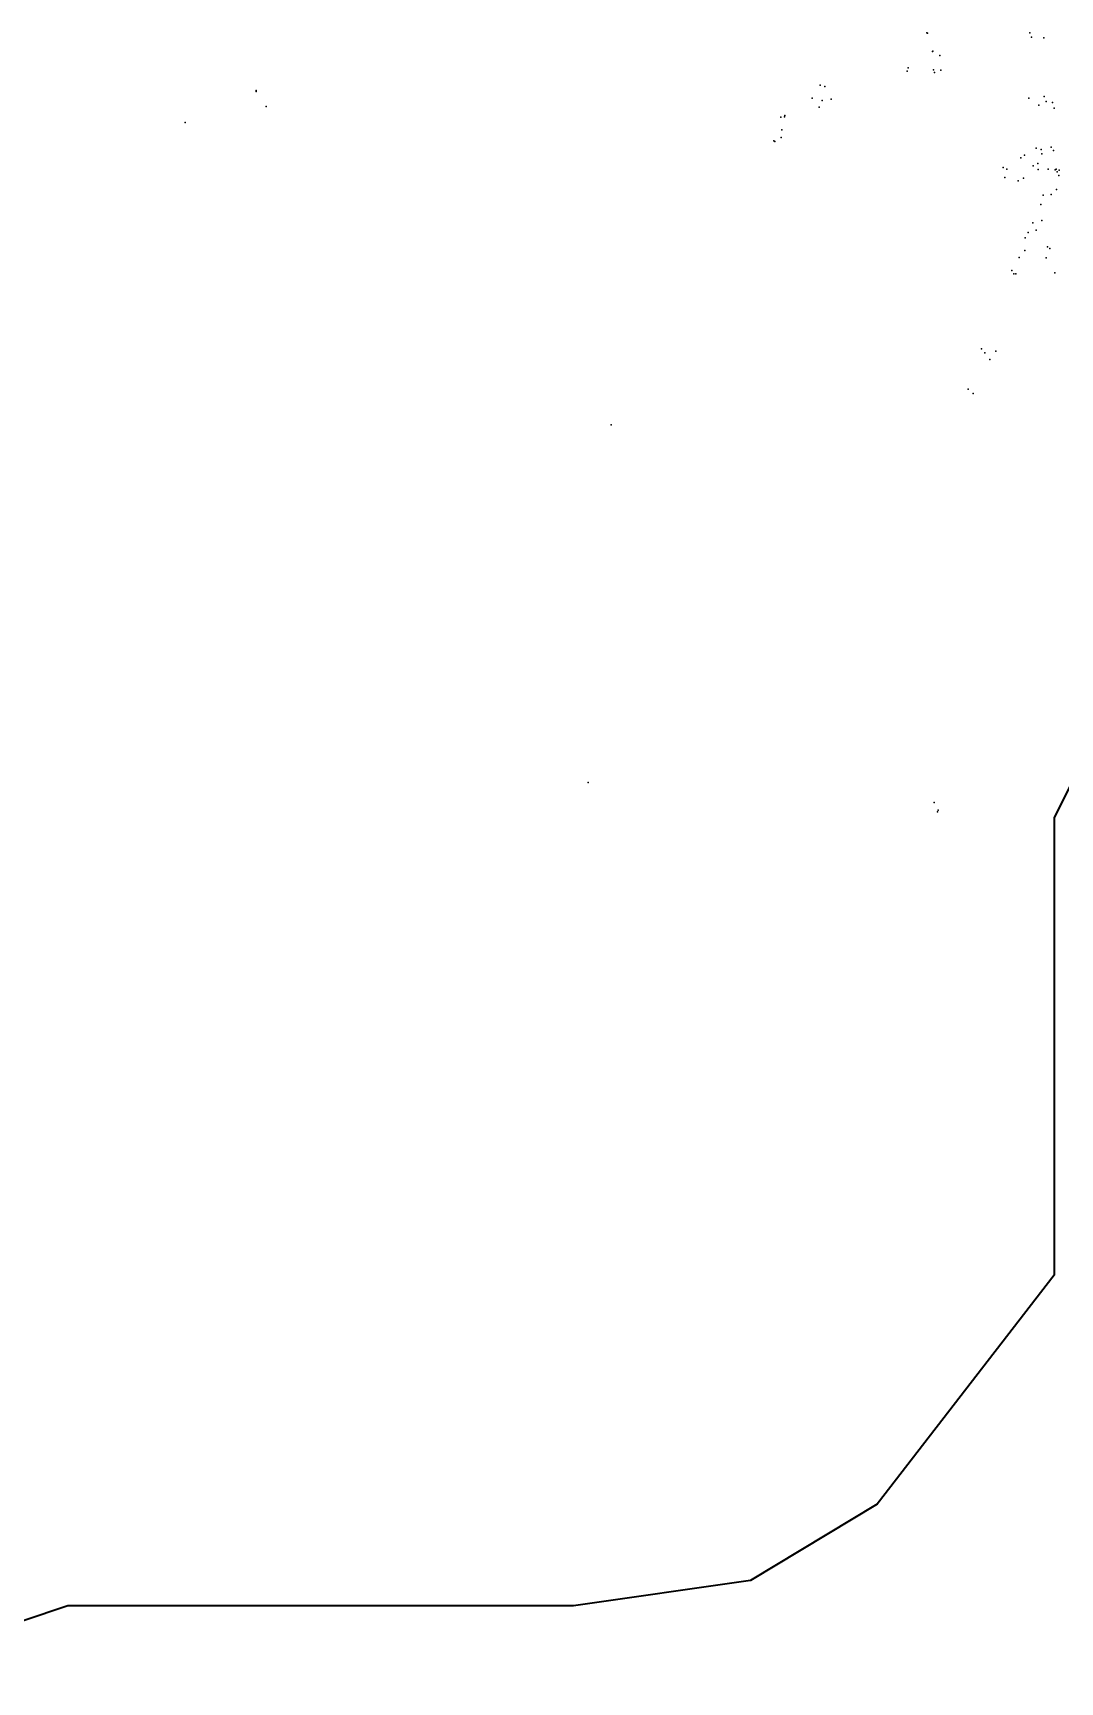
# Model space of a CAD drawing. Header units: millimetres. Extents: x -60275265 to 22802890, y -38578442 to 24337084.
# Drawn here: x 2214010 to 7362622, y -22397507 to -14131304 of the extents above; entities that cross this region are included whole.
import ezdxf

# ---------------------------------------------------------------- set-up
doc = ezdxf.new("R2010")
doc.units = ezdxf.units.MM
doc.header["$MEASUREMENT"] = 0
doc.layers.add('Outline', color=7, linetype='Continuous', true_color=0x000000)
doc.layers.add('particles', color=7, linetype='Continuous', true_color=0x000000)

msp = doc.modelspace()

# ---------------------------------------------------------------- linework, layer by layer
at = {"layer": 'Outline', "color": 3, "lineweight": 35, "true_color": 0x00ff00}
msp.add_lwpolyline([(13039331, -15644525), (11771230, -15644525), (11137351, -16154225), (11390938, -17810758), (11390938, -18320118), (9996120, -18575021), (9108430, -18320118), (9108430, -17173555), (7840611, -17045992), (7333096, -18065321), (7333096, -19467070), (7333096, -20358836), (6445571, -21505459), (5811691, -21887819), (4924165, -22014924), (3148832, -22014924), (2388023, -22014924), (1246851, -22397507)], dxfattribs=at)
at = {"layer": 'particles', "color": 93, "true_color": 0x67d435}
for p in [(6695622, -14131304), (6697622, -14132304), (7210622, -14131304), (7219622, -14152304), (7281622, -14155304), (6723622, -14223304), (6724622, -14222304), (6760622, -14244304), (6595622, -14323304), (6600622, -14306304), (6600622, -14306304), (6728622, -14315304), (6733622, -14329304), (6765622, -14318304), (3333622, -14419304), (3333622, -14424304), (6120622, -14458304), (6160622, -14392304), (6183622, -14399304), (6214622, -14463304), (7205622, -14458304), (7282622, -14450304), (3383622, -14500304), (5982622, -14544304), (6154622, -14503304), (6169622, -14470304), (7255622, -14493304), (7293622, -14475304), (7324622, -14480304), (7333622, -14508304), (2976622, -14580304), (5962622, -14553304), (5967622, -14616304), (5981622, -14551304), (5928622, -14671304), (5933622, -14675304), (5964622, -14655304), (7242622, -14709304), (7317622, -14704304), (7165622, -14757304), (7184622, -14744304), (7251622, -14785304), (7268622, -14715304), (7271622, -14736304), (7330622, -14720304), (7077622, -14806304), (7086622, -14855304), (7095622, -14813304), (7153622, -14872304), (7179622, -14859304), (7228622, -14797304), (7253622, -14816304), (7303622, -14814304), (7337622, -14817304), (7343622, -14814304), (7347622, -14827304), (7356622, -14846304), (7357622, -14819304), (7277622, -14944304), (7317622, -14940304), (7345622, -14915304), (7265622, -14991304), (7226622, -15083304), (7242622, -15120304), (7270622, -15071304), (7187622, -15158304), (7202622, -15131304), (7300622, -15203304), (7157622, -15257304), (7185622, -15221304), (7292622, -15258304), (7311622, -15211304), (7120622, -15321304), (7130622, -15338304), (7140622, -15339304), (7336622, -15334304), (6968622, -15714304), (6968622, -15715304), (6985622, -15734304), (7010622, -15767304), (7010622, -15768304), (7041622, -15726304), (6901622, -15917304), (6927622, -15939304), (5112622, -16096304), (4997622, -17888304), (6731622, -17989304), (6747622, -18036304), (6751622, -18026304)]:
    msp.add_point(p, dxfattribs=at)

doc.saveas('drawing.dxf')
